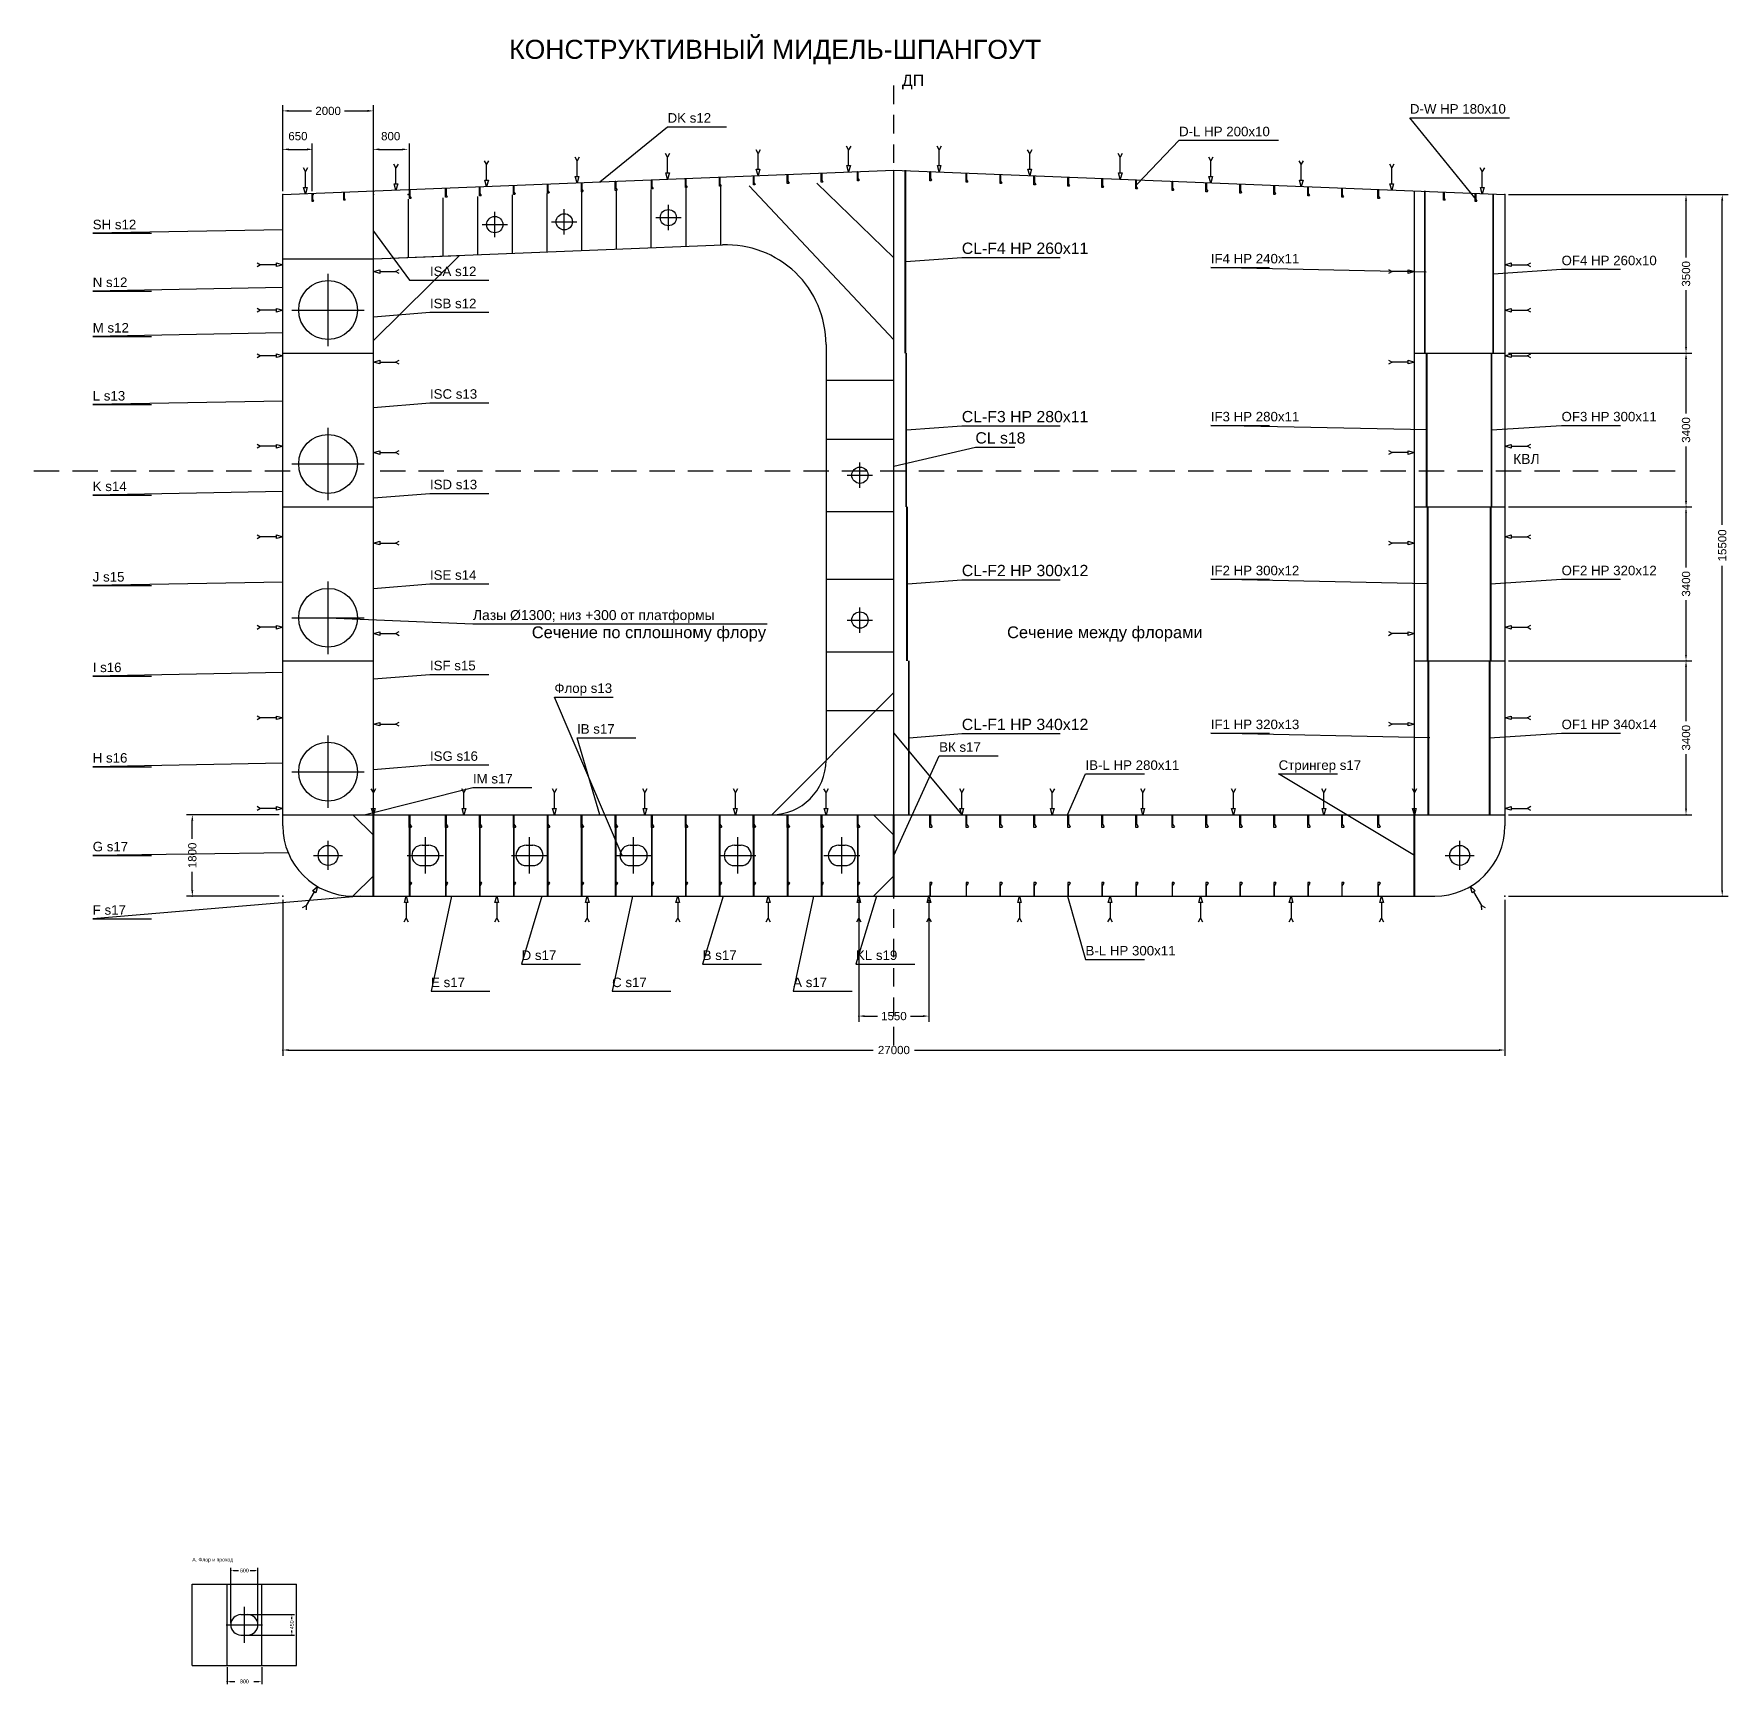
# Model space of a CAD drawing. Header units: millimetres. Extents: x -5500 to 159150, y -17410 to 188095.
# Drawn here: x -5500 to 31930, y -17410 to 19051 of the extents above; entities that cross this region are included whole.
import ezdxf
from ezdxf.enums import TextEntityAlignment as Align

# ---------------------------------------------------------------- set-up
doc = ezdxf.new("R2010")
doc.units = ezdxf.units.MM
for name, color, linetype in [('03_0', 7, 'Continuous'), ('03_CENTER', 30, 'Continuous'), ('03_CONTOUR', 4, 'Continuous'), ('03_Defpoints', 7, 'Continuous'), ('03_FRAME_DETAIL', 7, 'Continuous'), ('03_FRAME_LAYOUT', 4, 'Continuous'), ('03_MEMBER', 7, 'Continuous'), ('03_SEAM', 7, 'Continuous'), ('03_TEXT', 7, 'Continuous'), ('24_MEMBER', 4, 'Continuous'), ('24_TEXT', 7, 'Continuous')]:
    doc.layers.add(name, color=color, linetype=linetype)
doc.styles.add('RU', font='arial.ttf')

msp = doc.modelspace()

# ---------------------------------------------------------------- linework, layer by layer
at = {"color": 0, "linetype": 'ByBlock'}
for points in [[(130, 17329), (0, 17350), (130, 17371)], [(1870, 17371), (2000, 17350), (1870, 17329)], [(130, 16479), (0, 16500), (130, 16521)], [(537, 16521), (667, 16500), (537, 16479)], [(2130, 16479), (2000, 16500), (2130, 16521)], [(2637, 16521), (2767, 16500), (2637, 16479)], [(30979, 15370), (31000, 15500), (31021, 15370)], [(31779, 15370), (31800, 15500), (31821, 15370)], [(31021, 12130), (31000, 12000), (30979, 12130)], [(30979, 11870), (31000, 12000), (31021, 11870)], [(31021, 8730), (31000, 8600), (30979, 8730)], [(30979, 8470), (31000, 8600), (31021, 8470)], [(31021, 5330), (31000, 5200), (30979, 5330)], [(30979, 5070), (31000, 5200), (31021, 5070)], [(31021, 1930), (31000, 1800), (30979, 1930)], [(-2021, 1670), (-2000, 1800), (-1979, 1670)], [(-1979, 130), (-2000, 0), (-2021, 130)], [(31821, 130), (31800, 0), (31779, 130)], [(12855, -2671), (12725, -2650), (12855, -2629)], [(14145, -2629), (14275, -2650), (14145, -2671)], [(130, -3421), (0, -3400), (130, -3379)], [(26870, -3379), (27000, -3400), (26870, -3421)], [(-1090, -14910), (-1150, -14900), (-1090, -14890)], [(-610, -14890), (-550, -14900), (-610, -14910)], [(190, -15935), (200, -15875), (210, -15935)], [(210, -16265), (200, -16325), (190, -16265)], [(-1173, -17360), (-1233, -17350), (-1173, -17340)], [(-527, -17340), (-467, -17350), (-527, -17360)]]:
    msp.add_solid(points, dxfattribs=at)
at = {"layer": '03_0'}
for p, q in [((0, 15578), (0, 17480)), ((130, 17350), (636, 17350)), ((1364, 17350), (1870, 17350)), ((2000, 15578), (2000, 17480)), ((0, 15578), (0, 16630)), ((130, 16500), (537, 16500)), ((650, 15578), (650, 16630)), ((2000, 15578), (2000, 16630)), ((2130, 16500), (2637, 16500)), ((2800, 15578), (2800, 16630)), ((27078, 15500), (31930, 15500)), ((27078, 15500), (31130, 15500)), ((31000, 14114), (31000, 15370)), ((31800, 8205), (31800, 15370)), ((31000, 12130), (31000, 13386)), ((27078, 12000), (31130, 12000)), ((27078, 12000), (31130, 12000)), ((31000, 10664), (31000, 11870)), ((31000, 8730), (31000, 9936)), ((27078, 8600), (31130, 8600)), ((27078, 8600), (31130, 8600)), ((31000, 7264), (31000, 8470)), ((31800, 130), (31800, 7295)), ((31000, 5330), (31000, 6536)), ((27078, 5200), (31130, 5200)), ((27078, 5200), (31130, 5200)), ((31000, 3864), (31000, 5070)), ((31000, 1930), (31000, 3136)), ((-78, 1800), (-2130, 1800)), ((-2000, 1264), (-2000, 1670)), ((27078, 1800), (31130, 1800)), ((-2000, 130), (-2000, 536)), ((-78, 0), (-2130, 0)), ((27078, 0), (31930, 0)), ((0, -78), (0, -3530)), ((12725, -78), (12725, -2780)), ((14275, -78), (14275, -2780)), ((27000, -78), (27000, -3530)), ((12855, -2650), (13136, -2650)), ((13864, -2650), (14145, -2650)), ((130, -3400), (13045, -3400)), ((13955, -3400), (26870, -3400)), ((-1150, -16064), (-1150, -14840)), ((-1090, -14900), (-976, -14900)), ((-724, -14900), (-610, -14900)), ((-550, -16064), (-550, -14840)), ((-814, -15875), (260, -15875)), ((200, -15974), (200, -15935)), ((-814, -16325), (260, -16325)), ((200, -16265), (200, -16226)), ((-1233, -17036), (-1233, -17410)), ((-467, -17036), (-467, -17410)), ((-1173, -17350), (-1060, -17350)), ((-640, -17350), (-527, -17350))]:
    msp.add_line(p, q, dxfattribs=at)
at = {"layer": '03_CENTER'}
for p, q in [((13500, 17500), (13500, 17910)), ((13500, 16850), (13500, 17260)), ((13500, 16200), (13500, 16610)), ((13500, 15550), (13500, 15960)), ((4683, 14557), (4683, 15117)), ((6217, 14619), (6217, 15179)), ((8237, 14991), (8797, 14991)), ((8517, 14711), (8517, 15271)), ((13500, 14900), (13500, 15310)), ((4403, 14837), (4963, 14837)), ((5937, 14899), (6497, 14899)), ((13500, 14250), (13500, 14660)), ((13500, 13600), (13500, 14010)), ((1000, 12150), (1000, 13750)), ((13500, 12950), (13500, 13360)), ((200, 12950), (1800, 12950)), ((13500, 12300), (13500, 12710)), ((13500, 11650), (13500, 12060)), ((13500, 11000), (13500, 11410)), ((13500, 10350), (13500, 10760)), ((1000, 8750), (1000, 10350)), ((13500, 9700), (13500, 10110)), ((-5500, 9400), (-4940, 9400)), ((-4650, 9400), (-4090, 9400)), ((-3800, 9400), (-3240, 9400)), ((-2950, 9400), (-2390, 9400)), ((-2100, 9400), (-1540, 9400)), ((-1250, 9400), (-690, 9400)), ((-400, 9400), (160, 9400)), ((200, 9550), (1800, 9550)), ((2150, 9400), (2710, 9400)), ((3000, 9400), (3560, 9400)), ((3850, 9400), (4410, 9400)), ((4700, 9400), (5260, 9400)), ((5550, 9400), (6110, 9400)), ((6400, 9400), (6960, 9400)), ((7250, 9400), (7810, 9400)), ((8100, 9400), (8660, 9400)), ((8950, 9400), (9510, 9400)), ((9800, 9400), (10360, 9400)), ((10650, 9400), (11210, 9400)), ((11500, 9400), (12060, 9400)), ((12350, 9400), (12910, 9400)), ((12750, 9020), (12750, 9580)), ((13200, 9400), (13760, 9400)), ((13500, 9050), (13500, 9460)), ((14050, 9400), (14610, 9400)), ((14900, 9400), (15460, 9400)), ((15750, 9400), (16310, 9400)), ((16600, 9400), (17160, 9400)), ((17450, 9400), (18010, 9400)), ((18300, 9400), (18860, 9400)), ((19150, 9400), (19710, 9400)), ((20000, 9400), (20560, 9400)), ((20850, 9400), (21410, 9400)), ((21700, 9400), (22260, 9400)), ((22550, 9400), (23110, 9400)), ((23400, 9400), (23960, 9400)), ((24250, 9400), (24810, 9400)), ((25100, 9400), (25660, 9400)), ((25950, 9400), (26510, 9400)), ((26800, 9400), (27360, 9400)), ((27650, 9400), (28210, 9400)), ((28500, 9400), (29060, 9400)), ((29350, 9400), (29910, 9400)), ((30200, 9400), (30760, 9400)), ((12470, 9300), (13030, 9300)), ((13500, 8400), (13500, 8810)), ((13500, 7750), (13500, 8160)), ((13500, 7100), (13500, 7510)), ((1000, 5350), (1000, 6950)), ((13500, 6450), (13500, 6860)), ((12750, 5820), (12750, 6380)), ((200, 6150), (1800, 6150)), ((12470, 6100), (13030, 6100)), ((13500, 5800), (13500, 6210)), ((13500, 5150), (13500, 5560)), ((13500, 4500), (13500, 4910)), ((13500, 3850), (13500, 4260)), ((1000, 1950), (1000, 3550)), ((13500, 3200), (13500, 3610)), ((200, 2750), (1800, 2750)), ((13500, 2550), (13500, 2960)), ((13500, 1900), (13500, 2310)), ((13500, 1250), (13500, 1660)), ((1000, 580), (1000, 1220)), ((3150, 500), (3150, 1300)), ((5450, 500), (5450, 1300)), ((7750, 500), (7750, 1300)), ((10050, 500), (10050, 1300)), ((12350, 500), (12350, 1300)), ((26000, 580), (26000, 1220)), ((680, 900), (1320, 900)), ((2750, 900), (3550, 900)), ((5050, 900), (5850, 900)), ((7350, 900), (8150, 900)), ((9650, 900), (10450, 900)), ((11950, 900), (12750, 900)), ((13500, 600), (13500, 1010)), ((25680, 900), (26320, 900)), ((13500, -50), (13500, 360)), ((13500, -700), (13500, -290)), ((13500, -1350), (13500, -940)), ((13500, -2000), (13500, -1590)), ((13500, -2650), (13500, -2240)), ((13500, -3300), (13500, -2890)), ((-850, -16500), (-850, -15700)), ((-1250, -16100), (-450, -16100))]:
    msp.add_line(p, q, dxfattribs=at)
at = {"layer": '03_CONTOUR'}
for p, q in [((13500, 0), (13500, 16040)), ((2000, 0), (2000, 15580)), ((25000, 0), (25000, 15580)), ((0, 12000), (2000, 12000)), ((25000, 12000), (27000, 12000)), ((0, 8600), (2000, 8600)), ((25000, 8600), (27000, 8600)), ((0, 5200), (2000, 5200)), ((25000, 5200), (27000, 5200)), ((0, 1800), (27000, 1800)), ((1550, 0), (25450, 0)), ((-2000, -15200), (300, -15200)), ((-2000, -17000), (300, -17000))]:
    msp.add_line(p, q, dxfattribs=at)
msp.add_lwpolyline([(0, 1550), (0, 15500), (13500, 16040), (27000, 15500), (27000, 1550)], dxfattribs=at)
for centre, start, end in [((1550, 1550), 180, 270), ((25450, 1550), 270, 360)]:
    msp.add_arc(centre, 1550, start, end, dxfattribs=at)
at = {"layer": '03_Defpoints'}
for p in [(0, 17350), (0, 16500), (2000, 16500), (0, 15500), (0, 15500), (667, 15500), (2000, 15500), (2000, 15500), (2767, 15500), (27000, 15500), (27000, 15500), (27000, 12000), (27000, 12000), (31000, 12000), (27000, 8600), (27000, 8600), (31000, 8600), (27000, 5200), (27000, 5200), (31000, 5200), (0, 1800), (27000, 1800), (31000, 1800), (-2000, 0), (0, 0), (0, 0), (12725, 0), (14275, 0), (27000, 0), (27000, 0), (31800, 0), (12725, -2650), (0, -3400), (-1150, -14900), (-850, -15875), (-1150, -16100), (-850, -16325), (-550, -16100), (200, -16325), (-1233, -17000), (-467, -17000), (-1233, -17350)]:
    msp.add_point(p, dxfattribs=at)
at = {"layer": '03_FRAME_DETAIL'}
for p, q in [((11800, 15752), (13500, 14100)), ((2767, 15401), (2767, 14111)), ((3533, 15431), (3533, 14141)), ((4300, 15462), (4300, 14172)), ((5067, 15493), (5067, 14203)), ((5833, 15523), (5833, 14233)), ((6600, 15554), (6600, 14264)), ((7367, 15585), (7367, 14295)), ((8133, 15615), (8133, 14325)), ((8900, 15646), (8900, 14356)), ((9667, 15677), (9667, 14387)), ((10300, 15692), (13500, 12290)), ((12000, 11400), (13500, 11400)), ((12000, 10100), (13500, 10100)), ((12000, 8500), (13500, 8500)), ((12000, 7000), (13500, 7000)), ((12000, 5400), (13500, 5400)), ((10800, 1800), (13500, 4500)), ((12000, 4100), (13500, 4100)), ((13500, 3600), (15000, 1800))]:
    msp.add_line(p, q, dxfattribs=at)
for centre in [(4683, 14837), (6217, 14899), (8517, 14991), (12750, 9300), (12750, 6100)]:
    msp.add_circle(centre, 180, dxfattribs=at)
at = {"layer": '03_FRAME_LAYOUT'}
for p, q in [((2000, 14080), (9712, 14388)), ((0, 14080), (2000, 14080)), ((12000, 12190), (12000, 3000))]:
    msp.add_line(p, q, dxfattribs=at)
msp.add_lwpolyline([(2000, 12280), (2000, 14080), (3900, 14156)], close=True, dxfattribs=at)
for centre, radius, start, end in [((9800, 12190), 2200, 0, 92.2906), ((10800, 3000), 1200, 270, 360)]:
    msp.add_arc(centre, radius, start, end, dxfattribs=at)
at = {"layer": '03_MEMBER'}
for p, q in [((25229, 12000), (25229, 15580)), ((25240, 12000), (25240, 15580)), ((26740, 12000), (26740, 15500)), ((26750, 12000), (26750, 15500)), ((25269, 8600), (25269, 12000)), ((25280, 8600), (25280, 12000)), ((26700, 8600), (26700, 12000)), ((26711, 8600), (26711, 12000)), ((25288, 5200), (25288, 8600)), ((25300, 5200), (25300, 8600)), ((26680, 5200), (26680, 8600)), ((26692, 5200), (26692, 8600)), ((25307, 1800), (25307, 5200)), ((25320, 1800), (25320, 5200)), ((26660, 1800), (26660, 5200)), ((26674, 1800), (26674, 5200)), ((1992, 0), (1992, 1800)), ((2008, 0), (2008, 1800)), ((2800, 0), (2800, 1800)), ((2812, 0), (2812, 1800)), ((3600, 0), (3600, 1800)), ((3612, 0), (3612, 1800)), ((4350, 0), (4350, 1800)), ((4362, 0), (4362, 1800)), ((5100, 0), (5100, 1800)), ((5112, 0), (5112, 1800)), ((5850, 0), (5850, 1800)), ((5862, 0), (5862, 1800)), ((6600, 0), (6600, 1800)), ((6612, 0), (6612, 1800)), ((7350, 0), (7350, 1800)), ((7362, 0), (7362, 1800)), ((8150, 0), (8150, 1800)), ((8162, 0), (8162, 1800)), ((8900, 0), (8900, 1800)), ((8912, 0), (8912, 1800)), ((9650, 0), (9650, 1800)), ((9662, 0), (9662, 1800)), ((10400, 0), (10400, 1800)), ((10412, 0), (10412, 1800)), ((11150, 0), (11150, 1800)), ((11162, 0), (11162, 1800)), ((11900, 0), (11900, 1800)), ((11912, 0), (11912, 1800)), ((12700, 0), (12700, 1800)), ((12712, 0), (12712, 1800)), ((13492, 0), (13492, 1800)), ((13508, 0), (13508, 1800)), ((24992, 0), (24992, 1800)), ((25008, 0), (25008, 1800)), ((3075, 1125), (3225, 1125)), ((5375, 1125), (5525, 1125)), ((7675, 1125), (7825, 1125)), ((9975, 1125), (10125, 1125)), ((12275, 1125), (12425, 1125)), ((3075, 675), (3225, 675)), ((5375, 675), (5525, 675)), ((7675, 675), (7825, 675)), ((9975, 675), (10125, 675)), ((12275, 675), (12425, 675)), ((-2000, -17000), (-2000, -15200)), ((-1233, -17000), (-1233, -15200)), ((-467, -17000), (-467, -15200)), ((300, -17000), (300, -15200)), ((-925, -15875), (-775, -15875)), ((-925, -16325), (-775, -16325))]:
    msp.add_line(p, q, dxfattribs=at)
for points in [[(5845, 15734), (5855, 15734), (5855, 15582), (5883, 15544), (5873, 15534), (5845, 15534)], [(6595, 15764), (6605, 15764), (6605, 15612), (6633, 15574), (6623, 15564), (6595, 15564)], [(7345, 15794), (7355, 15794), (7355, 15642), (7383, 15604), (7373, 15594), (7345, 15594)], [(8145, 15826), (8155, 15826), (8155, 15674), (8183, 15636), (8173, 15626), (8145, 15626)], [(8895, 15856), (8905, 15856), (8905, 15704), (8933, 15666), (8923, 15656), (8895, 15656)], [(9645, 15886), (9655, 15886), (9655, 15734), (9683, 15696), (9673, 15686), (9645, 15686)], [(10395, 15916), (10405, 15916), (10405, 15764), (10433, 15726), (10423, 15716), (10395, 15716)], [(11145, 15946), (11155, 15946), (11155, 15794), (11183, 15756), (11173, 15746), (11145, 15746)], [(11895, 15976), (11905, 15976), (11905, 15824), (11933, 15786), (11923, 15776), (11895, 15776)], [(12695, 16008), (12705, 16008), (12705, 15856), (12733, 15818), (12723, 15808), (12695, 15808)], [(14295, 16008), (14305, 16008), (14305, 15856), (14333, 15818), (14323, 15808), (14295, 15808)], [(15095, 15976), (15105, 15976), (15105, 15824), (15133, 15786), (15123, 15776), (15095, 15776)], [(15845, 15946), (15855, 15946), (15855, 15794), (15883, 15756), (15873, 15746), (15845, 15746)], [(16595, 15916), (16605, 15916), (16605, 15764), (16633, 15726), (16623, 15716), (16595, 15716)], [(17345, 15886), (17355, 15886), (17355, 15734), (17383, 15696), (17373, 15686), (17345, 15686)], [(18095, 15856), (18105, 15856), (18105, 15704), (18133, 15666), (18123, 15656), (18095, 15656)], [(18845, 15826), (18855, 15826), (18855, 15674), (18883, 15636), (18873, 15626), (18845, 15626)], [(19645, 15794), (19655, 15794), (19655, 15642), (19683, 15604), (19673, 15594), (19645, 15594)], [(20395, 15764), (20405, 15764), (20405, 15612), (20433, 15574), (20423, 15564), (20395, 15564)], [(21145, 15734), (21155, 15734), (21155, 15582), (21183, 15544), (21173, 15534), (21145, 15534)], [(645, 15526), (655, 15526), (655, 15389), (680, 15356), (670, 15346), (645, 15346)], [(1345, 15554), (1355, 15554), (1355, 15417), (1380, 15384), (1370, 15374), (1345, 15374)], [(2795, 15612), (2805, 15612), (2805, 15460), (2833, 15422), (2823, 15412), (2795, 15412)], [(3595, 15644), (3605, 15644), (3605, 15492), (3633, 15454), (3623, 15444), (3595, 15444)], [(4345, 15674), (4355, 15674), (4355, 15522), (4383, 15484), (4373, 15474), (4345, 15474)], [(5095, 15704), (5105, 15704), (5105, 15552), (5133, 15514), (5123, 15504), (5095, 15504)], [(21895, 15704), (21905, 15704), (21905, 15552), (21933, 15514), (21923, 15504), (21895, 15504)], [(22645, 15674), (22655, 15674), (22655, 15522), (22683, 15484), (22673, 15474), (22645, 15474)], [(23395, 15644), (23405, 15644), (23405, 15492), (23433, 15454), (23423, 15444), (23395, 15444)], [(24195, 15612), (24205, 15612), (24205, 15460), (24233, 15422), (24223, 15412), (24195, 15412)], [(25645, 15554), (25655, 15554), (25655, 15417), (25680, 15384), (25670, 15374), (25645, 15374)], [(26345, 15526), (26355, 15526), (26355, 15389), (26380, 15356), (26370, 15346), (26345, 15346)], [(2794, 1800), (2806, 1800), (2806, 1589), (2846, 1531), (2834, 1520), (2794, 1520)], [(3594, 1800), (3606, 1800), (3606, 1589), (3646, 1531), (3634, 1520), (3594, 1520)], [(4344, 1800), (4356, 1800), (4356, 1589), (4396, 1531), (4384, 1520), (4344, 1520)], [(5094, 1800), (5106, 1800), (5106, 1589), (5146, 1531), (5134, 1520), (5094, 1520)], [(5844, 1800), (5856, 1800), (5856, 1589), (5896, 1531), (5884, 1520), (5844, 1520)], [(6594, 1800), (6606, 1800), (6606, 1589), (6646, 1531), (6634, 1520), (6594, 1520)], [(7344, 1800), (7356, 1800), (7356, 1589), (7396, 1531), (7384, 1520), (7344, 1520)], [(8144, 1800), (8156, 1800), (8156, 1589), (8196, 1531), (8184, 1520), (8144, 1520)], [(8894, 1800), (8906, 1800), (8906, 1589), (8946, 1531), (8934, 1520), (8894, 1520)], [(9644, 1800), (9656, 1800), (9656, 1589), (9696, 1531), (9684, 1520), (9644, 1520)], [(10394, 1800), (10406, 1800), (10406, 1589), (10446, 1531), (10434, 1520), (10394, 1520)], [(11144, 1800), (11156, 1800), (11156, 1589), (11196, 1531), (11184, 1520), (11144, 1520)], [(11894, 1800), (11906, 1800), (11906, 1589), (11946, 1531), (11934, 1520), (11894, 1520)], [(12694, 1800), (12706, 1800), (12706, 1589), (12746, 1531), (12734, 1520), (12694, 1520)], [(14294, 1800), (14306, 1800), (14306, 1589), (14346, 1531), (14334, 1520), (14294, 1520)], [(15094, 1800), (15106, 1800), (15106, 1589), (15146, 1531), (15134, 1520), (15094, 1520)], [(15844, 1800), (15856, 1800), (15856, 1589), (15896, 1531), (15884, 1520), (15844, 1520)], [(16594, 1800), (16606, 1800), (16606, 1589), (16646, 1531), (16634, 1520), (16594, 1520)], [(17344, 1800), (17356, 1800), (17356, 1589), (17396, 1531), (17384, 1520), (17344, 1520)], [(18094, 1800), (18106, 1800), (18106, 1589), (18146, 1531), (18134, 1520), (18094, 1520)], [(18844, 1800), (18856, 1800), (18856, 1589), (18896, 1531), (18884, 1520), (18844, 1520)], [(19644, 1800), (19656, 1800), (19656, 1589), (19696, 1531), (19684, 1520), (19644, 1520)], [(20394, 1800), (20406, 1800), (20406, 1589), (20446, 1531), (20434, 1520), (20394, 1520)], [(21144, 1800), (21156, 1800), (21156, 1589), (21196, 1531), (21184, 1520), (21144, 1520)], [(21894, 1800), (21906, 1800), (21906, 1589), (21946, 1531), (21934, 1520), (21894, 1520)], [(22644, 1800), (22656, 1800), (22656, 1589), (22696, 1531), (22684, 1520), (22644, 1520)], [(23394, 1800), (23406, 1800), (23406, 1589), (23446, 1531), (23434, 1520), (23394, 1520)], [(24194, 1800), (24206, 1800), (24206, 1589), (24246, 1531), (24234, 1520), (24194, 1520)], [(2794, 0), (2806, 0), (2806, 226), (2848, 289), (2838, 300), (2794, 300)], [(3594, 0), (3606, 0), (3606, 226), (3648, 289), (3638, 300), (3594, 300)], [(4344, 0), (4356, 0), (4356, 226), (4398, 289), (4388, 300), (4344, 300)], [(5094, 0), (5106, 0), (5106, 226), (5148, 289), (5138, 300), (5094, 300)], [(5844, 0), (5856, 0), (5856, 226), (5898, 289), (5888, 300), (5844, 300)], [(6594, 0), (6606, 0), (6606, 226), (6648, 289), (6638, 300), (6594, 300)], [(7344, 0), (7356, 0), (7356, 226), (7398, 289), (7388, 300), (7344, 300)], [(8144, 0), (8156, 0), (8156, 226), (8198, 289), (8188, 300), (8144, 300)], [(8894, 0), (8906, 0), (8906, 226), (8948, 289), (8938, 300), (8894, 300)], [(9644, 0), (9656, 0), (9656, 226), (9698, 289), (9688, 300), (9644, 300)], [(10394, 0), (10406, 0), (10406, 226), (10448, 289), (10438, 300), (10394, 300)], [(11144, 0), (11156, 0), (11156, 226), (11198, 289), (11188, 300), (11144, 300)], [(11894, 0), (11906, 0), (11906, 226), (11948, 289), (11938, 300), (11894, 300)], [(12694, 0), (12706, 0), (12706, 226), (12748, 289), (12738, 300), (12694, 300)], [(14294, 0), (14306, 0), (14306, 226), (14348, 289), (14338, 300), (14294, 300)], [(15094, 0), (15106, 0), (15106, 226), (15148, 289), (15138, 300), (15094, 300)], [(15844, 0), (15856, 0), (15856, 226), (15898, 289), (15888, 300), (15844, 300)], [(16594, 0), (16606, 0), (16606, 226), (16648, 289), (16638, 300), (16594, 300)], [(17344, 0), (17356, 0), (17356, 226), (17398, 289), (17388, 300), (17344, 300)], [(18094, 0), (18106, 0), (18106, 226), (18148, 289), (18138, 300), (18094, 300)], [(18844, 0), (18856, 0), (18856, 226), (18898, 289), (18888, 300), (18844, 300)], [(19644, 0), (19656, 0), (19656, 226), (19698, 289), (19688, 300), (19644, 300)], [(20394, 0), (20406, 0), (20406, 226), (20448, 289), (20438, 300), (20394, 300)], [(21144, 0), (21156, 0), (21156, 226), (21198, 289), (21188, 300), (21144, 300)], [(21894, 0), (21906, 0), (21906, 226), (21948, 289), (21938, 300), (21894, 300)], [(22644, 0), (22656, 0), (22656, 226), (22698, 289), (22688, 300), (22644, 300)], [(23394, 0), (23406, 0), (23406, 226), (23448, 289), (23438, 300), (23394, 300)], [(24194, 0), (24206, 0), (24206, 226), (24248, 289), (24238, 300), (24194, 300)]]:
    msp.add_lwpolyline(points, close=True, dxfattribs=at)
for points in [[(2000, 1350), (1550, 1800)], [(13500, 1350), (13050, 1800)], [(2000, 450), (1550, 0)], [(13500, 450), (13050, 0)]]:
    msp.add_lwpolyline(points, dxfattribs=at)
for centre, radius in [((1000, 12950), 650), ((1000, 9550), 650), ((1000, 6150), 650), ((1000, 2750), 650), ((1000, 900), 220), ((26000, 900), 220)]:
    msp.add_circle(centre, radius, dxfattribs=at)
for centre, start, end in [((3075, 900), 90, 270), ((3225, 900), 270, 90), ((5375, 900), 90, 270), ((5525, 900), 270, 90), ((7675, 900), 90, 270), ((7825, 900), 270, 90), ((9975, 900), 90, 270), ((10125, 900), 270, 90), ((12275, 900), 90, 270), ((12425, 900), 270, 90), ((-925, -16100), 90, 270), ((-775, -16100), 270, 90)]:
    msp.add_arc(centre, 225, start, end, dxfattribs=at)
at = {"layer": '03_SEAM'}
for points in [[(7000, 15780), (8500, 17000), (9800, 17000)], [(26333, 15427), (24900, 17200), (27100, 17200)], [(10545, 16490), (10500, 16410), (10455, 16490)], [(12545, 16570), (12500, 16490), (12455, 16570)], [(12500, 16140), (12500, 16490)], [(14545, 16570), (14500, 16490), (14455, 16570)], [(14500, 16140), (14500, 16490)], [(16545, 16490), (16500, 16410), (16455, 16490)], [(18867, 15725), (19800, 16700), (22000, 16700)], [(2545, 16170), (2500, 16090), (2455, 16170)], [(4545, 16250), (4500, 16170), (4455, 16250)], [(4500, 15820), (4500, 16170)], [(6545, 16330), (6500, 16250), (6455, 16330)], [(6500, 15900), (6500, 16250)], [(8545, 16410), (8500, 16330), (8455, 16410)], [(8500, 15980), (8500, 16330)], [(10500, 16060), (10500, 16410)], [(16500, 16060), (16500, 16410)], [(18545, 16410), (18500, 16330), (18455, 16410)], [(18500, 15980), (18500, 16330)], [(20545, 16330), (20500, 16250), (20455, 16330)], [(20500, 15900), (20500, 16250)], [(22545, 16250), (22500, 16170), (22455, 16250)], [(22500, 15820), (22500, 16170)], [(24545, 16170), (24500, 16090), (24455, 16170)], [(545, 16090), (500, 16010), (455, 16090)], [(500, 15660), (500, 16010)], [(2500, 15740), (2500, 16090)], [(24500, 15740), (24500, 16090)], [(26545, 16090), (26500, 16010), (26455, 16090)], [(26500, 15660), (26500, 16010)], [(0, 14725), (-4200, 14645), (-2900, 14645)], [(2000, 14690), (2800, 13610), (4550, 13610)], [(-570, 13995), (-490, 13950), (-570, 13905)], [(-140, 13950), (-490, 13950)], [(25260, 13790), (20500, 13890), (21800, 13890)], [(26740, 13750), (28250, 13850), (29550, 13850)], [(27140, 13950), (27490, 13950)], [(27570, 13905), (27490, 13950), (27570, 13995)], [(2140, 13800), (2490, 13800)], [(2570, 13755), (2490, 13800), (2570, 13845)], [(24430, 13845), (24510, 13800), (24430, 13755)], [(24860, 13800), (24510, 13800)], [(0, 13448), (-4200, 13368), (-2900, 13368)], [(-570, 12990), (-490, 12945), (-570, 12900)], [(-140, 12945), (-490, 12945)], [(2000, 12800), (3250, 12900), (4550, 12900)], [(27140, 12945), (27490, 12945)], [(27570, 12900), (27490, 12945), (27570, 12990)], [(0, 12443), (-4200, 12363), (-2900, 12363)], [(-570, 11985), (-490, 11940), (-570, 11895)], [(27570, 11895), (27490, 11940), (27570, 11985)], [(-140, 11940), (-490, 11940)], [(2140, 11800), (2490, 11800)], [(2570, 11755), (2490, 11800), (2570, 11845)], [(24430, 11845), (24510, 11800), (24430, 11755)], [(24860, 11800), (24510, 11800)], [(27140, 11940), (27490, 11940)], [(0, 10940), (-4200, 10860), (-2900, 10860)], [(2000, 10800), (3250, 10900), (4550, 10900)], [(25280, 10300), (20500, 10400), (21800, 10400)], [(26700, 10300), (28250, 10400), (29550, 10400)], [(-570, 9985), (-490, 9940), (-570, 9895)], [(-140, 9940), (-490, 9940)], [(2140, 9800), (2490, 9800)], [(2570, 9755), (2490, 9800), (2570, 9845)], [(24430, 9845), (24510, 9800), (24430, 9755)], [(24860, 9800), (24510, 9800)], [(27140, 9940), (27490, 9940)], [(27570, 9895), (27490, 9940), (27570, 9985)], [(0, 8940), (-4200, 8860), (-2900, 8860)], [(2000, 8800), (3250, 8900), (4550, 8900)], [(-570, 7985), (-490, 7940), (-570, 7895)], [(-140, 7940), (-490, 7940)], [(27140, 7940), (27490, 7940)], [(27570, 7895), (27490, 7940), (27570, 7985)], [(2140, 7800), (2490, 7800)], [(2570, 7755), (2490, 7800), (2570, 7845)], [(24430, 7845), (24510, 7800), (24430, 7755)], [(24860, 7800), (24510, 7800)], [(0, 6940), (-4200, 6860), (-2900, 6860)], [(2000, 6800), (3250, 6900), (4550, 6900)], [(25300, 6900), (20500, 7000), (21800, 7000)], [(26680, 6900), (28250, 7000), (29550, 7000)], [(1000, 6150), (4200, 6020), (10700, 6020)], [(-570, 5985), (-490, 5940), (-570, 5895)], [(-140, 5940), (-490, 5940)], [(2140, 5800), (2490, 5800)], [(2570, 5755), (2490, 5800), (2570, 5845)], [(24430, 5845), (24510, 5800), (24430, 5755)], [(24860, 5800), (24510, 5800)], [(27140, 5940), (27490, 5940)], [(27570, 5895), (27490, 5940), (27570, 5985)], [(0, 4940), (-4200, 4860), (-2900, 4860)], [(2000, 4800), (3250, 4900), (4550, 4900)], [(7500, 900), (6000, 4400), (7300, 4400)], [(-570, 3985), (-490, 3940), (-570, 3895)], [(-140, 3940), (-490, 3940)], [(2140, 3800), (2490, 3800)], [(2570, 3755), (2490, 3800), (2570, 3845)], [(24430, 3845), (24510, 3800), (24430, 3755)], [(24860, 3800), (24510, 3800)], [(27140, 3940), (27490, 3940)], [(27570, 3895), (27490, 3940), (27570, 3985)], [(7000, 1800), (6500, 3500), (7800, 3500)], [(25340, 3500), (20500, 3600), (21800, 3600)], [(26660, 3500), (28250, 3600), (29550, 3600)], [(13500, 900), (14500, 3100), (15800, 3100)], [(0, 2940), (-4200, 2860), (-2900, 2860)], [(2000, 2800), (3250, 2900), (4550, 2900)], [(17333, 1800), (17733, 2700), (19033, 2700)], [(25000, 900), (22000, 2700), (23300, 2700)], [(1800, 1800), (4200, 2400), (5500, 2400)], [(2045, 2370), (2000, 2290), (1955, 2370)], [(2000, 1940), (2000, 2290)], [(4045, 2370), (4000, 2290), (3955, 2370)], [(4000, 1940), (4000, 2290)], [(6045, 2370), (6000, 2290), (5955, 2370)], [(6000, 1940), (6000, 2290)], [(8045, 2370), (8000, 2290), (7955, 2370)], [(8000, 1940), (8000, 2290)], [(10045, 2370), (10000, 2290), (9955, 2370)], [(10000, 1940), (10000, 2290)], [(12045, 2370), (12000, 2290), (11955, 2370)], [(12000, 1940), (12000, 2290)], [(15045, 2370), (15000, 2290), (14955, 2370)], [(15000, 1940), (15000, 2290)], [(17045, 2370), (17000, 2290), (16955, 2370)], [(17000, 1940), (17000, 2290)], [(19045, 2370), (19000, 2290), (18955, 2370)], [(19000, 1940), (19000, 2290)], [(21045, 2370), (21000, 2290), (20955, 2370)], [(21000, 1940), (21000, 2290)], [(23045, 2370), (23000, 2290), (22955, 2370)], [(23000, 1940), (23000, 2290)], [(25045, 2370), (25000, 2290), (24955, 2370)], [(25000, 1940), (25000, 2290)], [(-570, 1985), (-490, 1940), (-570, 1895)], [(-140, 1940), (-490, 1940)], [(27140, 1940), (27490, 1940)], [(27570, 1895), (27490, 1940), (27570, 1985)], [(118, 956), (-4200, 900), (-2900, 900)], [(1725, 0), (-4200, -500), (-2900, -500)], [(692, 94), (515, -208)], [(3725, 0), (3275, -2100), (4575, -2100)], [(5725, 0), (5275, -1500), (6575, -1500)], [(7725, 0), (7275, -2100), (8575, -2100)], [(9725, 0), (9275, -1500), (10575, -1500)], [(11725, 0), (11275, -2100), (12575, -2100)], [(13112, 0), (12662, -1500), (13962, -1500)], [(17333, 0), (17733, -1400), (19033, -1400)], [(26308, 94), (26485, -208)], [(435, -254), (515, -208), (513, -300)], [(2725, -140), (2725, -490)], [(4725, -140), (4725, -490)], [(6725, -140), (6725, -490)], [(8725, -140), (8725, -490)], [(10725, -140), (10725, -490)], [(12725, -140), (12725, -490)], [(14275, -140), (14275, -490)], [(16275, -140), (16275, -490)], [(18275, -140), (18275, -490)], [(20275, -140), (20275, -490)], [(22275, -140), (22275, -490)], [(24275, -140), (24275, -490)], [(26487, -300), (26485, -208), (26565, -254)], [(2680, -570), (2725, -490), (2770, -570)], [(4680, -570), (4725, -490), (4770, -570)], [(6680, -570), (6725, -490), (6770, -570)], [(8680, -570), (8725, -490), (8770, -570)], [(10680, -570), (10725, -490), (10770, -570)], [(12680, -570), (12725, -490), (12770, -570)], [(14230, -570), (14275, -490), (14320, -570)], [(16230, -570), (16275, -490), (16320, -570)], [(18230, -570), (18275, -490), (18320, -570)], [(20230, -570), (20275, -490), (20320, -570)], [(22230, -570), (22275, -490), (22320, -570)], [(24230, -570), (24275, -490), (24320, -570)]]:
    msp.add_lwpolyline(points, dxfattribs=at)
for points in [[(12500, 16000), (12460, 16140), (12540, 16140)], [(14500, 16000), (14460, 16140), (14540, 16140)], [(2500, 15600), (2460, 15740), (2540, 15740)], [(4500, 15680), (4460, 15820), (4540, 15820)], [(6500, 15760), (6460, 15900), (6540, 15900)], [(8500, 15840), (8460, 15980), (8540, 15980)], [(10500, 15920), (10460, 16060), (10540, 16060)], [(16500, 15920), (16460, 16060), (16540, 16060)], [(18500, 15840), (18460, 15980), (18540, 15980)], [(20500, 15760), (20460, 15900), (20540, 15900)], [(22500, 15680), (22460, 15820), (22540, 15820)], [(24500, 15600), (24460, 15740), (24540, 15740)], [(500, 15520), (460, 15660), (540, 15660)], [(26500, 15520), (26460, 15660), (26540, 15660)], [(0, 13950), (-140, 13910), (-140, 13990)], [(27000, 13950), (27140, 13990), (27140, 13910)], [(2000, 13800), (2140, 13840), (2140, 13760)], [(25000, 13800), (24860, 13760), (24860, 13840)], [(0, 12945), (-140, 12905), (-140, 12985)], [(27000, 12945), (27140, 12985), (27140, 12905)], [(0, 11940), (-140, 11900), (-140, 11980)], [(27000, 11940), (27140, 11980), (27140, 11900)], [(2000, 11800), (2140, 11840), (2140, 11760)], [(25000, 11800), (24860, 11760), (24860, 11840)], [(0, 9940), (-140, 9900), (-140, 9980)], [(2000, 9800), (2140, 9840), (2140, 9760)], [(25000, 9800), (24860, 9760), (24860, 9840)], [(27000, 9940), (27140, 9980), (27140, 9900)], [(0, 7940), (-140, 7900), (-140, 7980)], [(27000, 7940), (27140, 7980), (27140, 7900)], [(2000, 7800), (2140, 7840), (2140, 7760)], [(25000, 7800), (24860, 7760), (24860, 7840)], [(0, 5940), (-140, 5900), (-140, 5980)], [(2000, 5800), (2140, 5840), (2140, 5760)], [(25000, 5800), (24860, 5760), (24860, 5840)], [(27000, 5940), (27140, 5980), (27140, 5900)], [(0, 3940), (-140, 3900), (-140, 3980)], [(2000, 3800), (2140, 3840), (2140, 3760)], [(25000, 3800), (24860, 3760), (24860, 3840)], [(27000, 3940), (27140, 3980), (27140, 3900)], [(0, 1940), (-140, 1900), (-140, 1980)], [(2000, 1800), (1960, 1940), (2040, 1940)], [(4000, 1800), (3960, 1940), (4040, 1940)], [(6000, 1800), (5960, 1940), (6040, 1940)], [(8000, 1800), (7960, 1940), (8040, 1940)], [(10000, 1800), (9960, 1940), (10040, 1940)], [(12000, 1800), (11960, 1940), (12040, 1940)], [(15000, 1800), (14960, 1940), (15040, 1940)], [(17000, 1800), (16960, 1940), (17040, 1940)], [(19000, 1800), (18960, 1940), (19040, 1940)], [(21000, 1800), (20960, 1940), (21040, 1940)], [(23000, 1800), (22960, 1940), (23040, 1940)], [(25000, 1800), (24960, 1940), (25040, 1940)], [(27000, 1940), (27140, 1980), (27140, 1900)], [(763, 214), (727, 73), (658, 114)], [(2725, 0), (2765, -140), (2685, -140)], [(4725, 0), (4765, -140), (4685, -140)], [(6725, 0), (6765, -140), (6685, -140)], [(8725, 0), (8765, -140), (8685, -140)], [(10725, 0), (10765, -140), (10685, -140)], [(12725, 0), (12765, -140), (12685, -140)], [(14275, 0), (14315, -140), (14235, -140)], [(16275, 0), (16315, -140), (16235, -140)], [(18275, 0), (18315, -140), (18235, -140)], [(20275, 0), (20315, -140), (20235, -140)], [(22275, 0), (22315, -140), (22235, -140)], [(24275, 0), (24315, -140), (24235, -140)], [(26237, 214), (26342, 114), (26273, 73)]]:
    msp.add_lwpolyline(points, close=True, dxfattribs=at)
at = {"layer": '24_MEMBER'}
for p, q in [((13749, 12000), (13749, 16040)), ((13760, 12000), (13760, 16040)), ((13769, 8600), (13769, 12000)), ((13780, 8600), (13780, 12000)), ((13788, 5200), (13788, 8600)), ((13800, 5200), (13800, 8600)), ((13828, 1800), (13828, 5200)), ((13840, 1800), (13840, 5200))]:
    msp.add_line(p, q, dxfattribs=at)
at = {"layer": '24_TEXT'}
for points in [[(13760, 14020), (15000, 14110), (17175, 14110)], [(13780, 10300), (15000, 10390), (17175, 10390)], [(13500, 9500), (15300, 9920), (16170, 9920)], [(13800, 6900), (15000, 6990), (17175, 6990)], [(13840, 3500), (15000, 3590), (17175, 3590)]]:
    msp.add_lwpolyline(points, dxfattribs=at)

# ---------------------------------------------------------------- texts
at = {"layer": '03_0', "style": 'RU'}
for s, height, p in [('2000', 182, (1000, 17350)), ('650', 182, (333, 16792)), ('800', 182, (2383, 16792)), ('1550', 182, (13500, -2650)), ('27000', 182, (13500, -3400)), ('600', 84, (-850, -14900)), ('800', 84, (-850, -17350))]:
    msp.add_text(s, height=height, dxfattribs=at).set_placement(p, align=Align.MIDDLE_CENTER)
for s, height, p in [('3500', 182, (31000, 13750)), ('3400', 182, (31000, 10300)), ('15500', 182, (31800, 7750)), ('3400', 182, (31000, 6900)), ('3400', 182, (31000, 3500)), ('1800', 182, (-2000, 900)), ('450', 84, (200, -16100))]:
    msp.add_text(s, height=height, rotation=90, dxfattribs=at).set_placement(p, align=Align.MIDDLE_CENTER)
at = {"layer": '03_TEXT', "style": 'RU'}
for s, height, p in [('КОНСТРУКТИВНЫЙ МИДЕЛЬ-ШПАНГОУТ', 420, (5000, 18500)), ('ДП', 250, (13680, 17900)), ('DK s12', 210, (8500, 17090)), ('D-W HP 180x10', 210, (24900, 17290)), ('D-L HP 200x10', 210, (19800, 16790)), ('SH s12', 210, (-4200, 14735)), ('ISA s12', 210, (3250, 13700)), ('IF4 HP 240x11', 210, (20500, 13980)), ('OF4 HP 260x10', 210, (28250, 13940)), ('N s12', 210, (-4200, 13458)), ('ISB s12', 210, (3250, 12990)), ('M s12', 210, (-4200, 12453)), ('L s13', 210, (-4200, 10950)), ('ISC s13', 210, (3250, 10990)), ('IF3 HP 280x11', 210, (20500, 10490)), ('OF3 HP 300x11', 210, (28250, 10490)), ('КВЛ', 220, (27180, 9550)), ('K s14', 210, (-4200, 8950)), ('ISD s13', 210, (3250, 8990)), ('J s15', 210, (-4200, 6950)), ('ISE s14', 210, (3250, 6990)), ('IF2 HP 300x12', 210, (20500, 7090)), ('OF2 HP 320x12', 210, (28250, 7090)), ('Лазы %%c1300; низ +300 от платформы', 220, (4200, 6100)), ('Сечение по сплошному флору', 260, (5500, 5700)), ('Сечение между флорами', 260, (16000, 5700)), ('I s16', 210, (-4200, 4950)), ('ISF s15', 210, (3250, 4990)), ('Флор s13', 210, (6000, 4490)), ('IB s17', 210, (6500, 3590)), ('IF1 HP 320x13', 210, (20500, 3690)), ('OF1 HP 340x14', 210, (28250, 3690)), ('ВК s17', 210, (14500, 3190)), ('H s16', 210, (-4200, 2950)), ('ISG s16', 210, (3250, 2990)), ('IB-L HP 280x11', 210, (17733, 2790)), ('Стрингер s17', 210, (22000, 2790)), ('IM s17', 210, (4200, 2490)), ('G s17', 210, (-4200, 990)), ('F s17', 210, (-4200, -410)), ('B-L HP 300x11', 210, (17733, -1310)), ('D s17', 210, (5275, -1410)), ('B s17', 210, (9275, -1410)), ('KL s19', 210, (12662, -1410)), ('E s17', 210, (3275, -2010)), ('C s17', 210, (7275, -2010)), ('A s17', 210, (11275, -2010)), ('А. Флор и проход', 80, (-2000, -14700))]:
    msp.add_text(s, height=height, dxfattribs=at).set_placement(p)
at = {"layer": '24_TEXT', "style": 'RU'}
for s, p in [('CL-F4 HP 260x11', (15000, 14190)), ('CL-F3 HP 280x11', (15000, 10470)), ('CL s18', (15300, 10000)), ('CL-F2 HP 300x12', (15000, 7070)), ('CL-F1 HP 340x12', (15000, 3670))]:
    msp.add_text(s, height=250, dxfattribs=at).set_placement(p)

doc.saveas('drawing.dxf')
